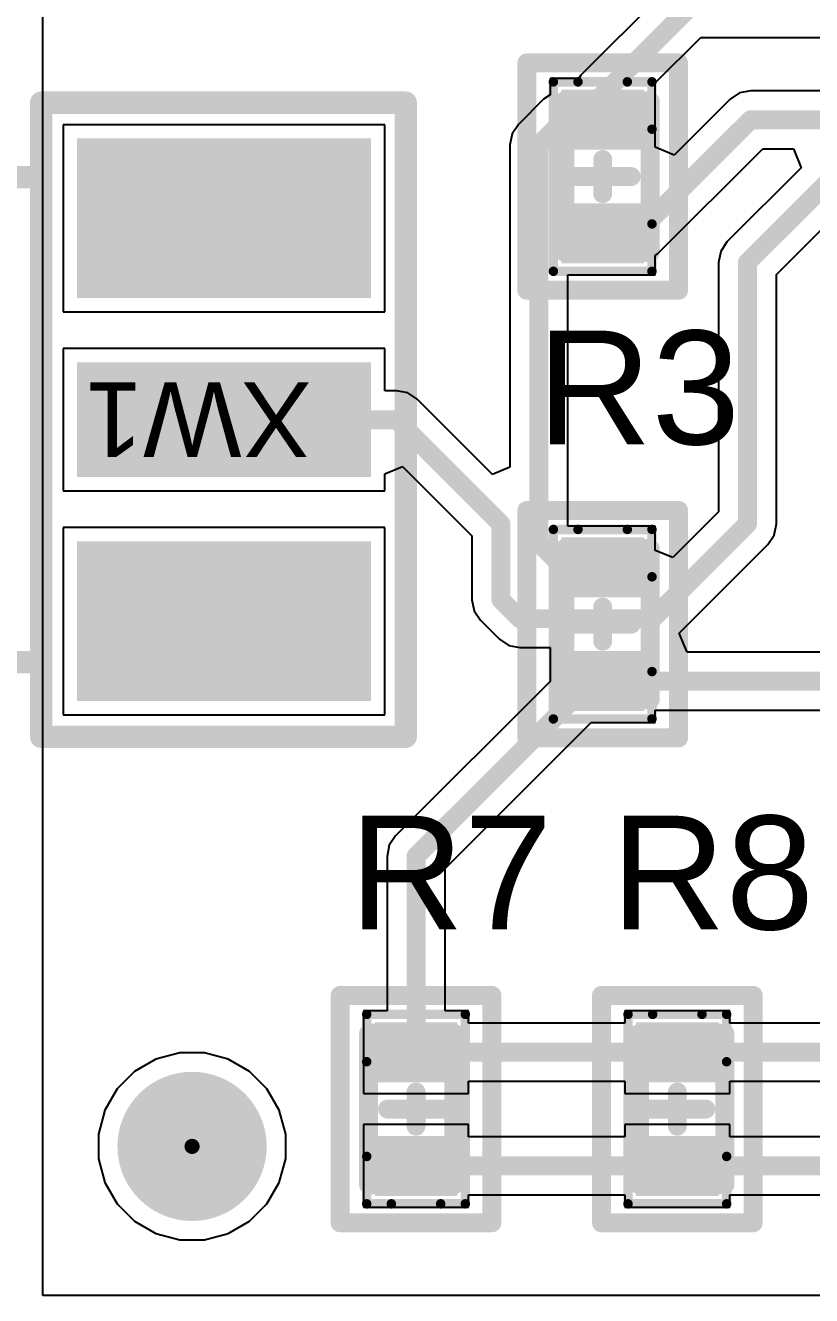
# Model space of a CAD drawing. Header units: inches. Extents: x 2.15 to 3.88, y 2.95 to 4.29.
# Drawn here: x 2.53 to 2.945, y 2.953 to 3.623 of the extents above; entities that cross this region are included whole.
import ezdxf

# ---------------------------------------------------------------- set-up
doc = ezdxf.new("R2010")
doc.units = ezdxf.units.IN
doc.header["$MEASUREMENT"] = 0
for name, color, linetype in [('Bottom Layer', 5, 'Continuous'), ('Bottom Paste', 16, 'Continuous'), ('Bottom Solder', 6, 'Continuous'), ('Mechanical 1', 6, 'Continuous'), ('Mechanical 13', 56, 'Continuous'), ('Mechanical 15', 56, 'Continuous'), ('Pad Holes', 156, 'Continuous'), ('Top Layer', 1, 'Continuous'), ('Top Overlay', 2, 'Continuous'), ('Top Paste', 8, 'Continuous'), ('Top Solder', 216, 'Continuous')]:
    doc.layers.add(name, color=color, linetype=linetype)
doc.styles.add('Arial', font='', dxfattribs={"height": 0.2})
doc.styles.get('Arial').set_extended_font_data('Arial')

# ---------------------------------------------------------------- blocks, each defined once
blk = doc.blocks.new('CON_SMA_EDGE_S_4')
at = {"layer": 'Bottom Layer'}
for points in [[(-0.0748, 0.06693), (-0.0748, 0.14567), (0.0748, 0.14567), (0.0748, 0.06693)], [(-0.0748, -0.14567), (-0.0748, -0.06693), (0.0748, -0.06693), (0.0748, -0.14567)]]:
    blk.add_hatch(color=5, dxfattribs=at).paths.add_polyline_path(points)
at = {"layer": 'Bottom Paste'}
for points in [[(-0.0748, 0.06693), (-0.0748, 0.14567), (0.0748, 0.14567), (0.0748, 0.06693)], [(-0.0748, -0.14567), (-0.0748, -0.06693), (0.0748, -0.06693), (0.0748, -0.14567)]]:
    blk.add_hatch(color=16, dxfattribs=at).paths.add_polyline_path(points)
at = {"layer": 'Bottom Solder'}
for points in [[(-0.07756, 0.06417), (-0.07756, 0.14843), (0.07756, 0.14843), (0.07756, 0.06417)], [(-0.07756, -0.14843), (-0.07756, -0.06417), (0.07756, -0.06417), (0.07756, -0.14843)]]:
    blk.add_hatch(color=6, dxfattribs=at).paths.add_polyline_path(points)
at = {"layer": 'Top Layer'}
for points in [[(-0.0748, 0.06693), (-0.0748, 0.14567), (0.0748, 0.14567), (0.0748, 0.06693)], [(-0.0748, -0.02756), (-0.0748, 0.02756), (0.0748, 0.02756), (0.0748, -0.02756)], [(-0.0748, -0.14567), (-0.0748, -0.06693), (0.0748, -0.06693), (0.0748, -0.14567)]]:
    blk.add_hatch(color=1, dxfattribs=at).paths.add_polyline_path(points)
at = {"layer": 'Top Paste'}
for points in [[(-0.0748, 0.06693), (-0.0748, 0.14567), (0.0748, 0.14567), (0.0748, 0.06693)], [(-0.0748, -0.02756), (-0.0748, 0.02756), (0.0748, 0.02756), (0.0748, -0.02756)], [(-0.0748, -0.14567), (-0.0748, -0.06693), (0.0748, -0.06693), (0.0748, -0.14567)]]:
    blk.add_hatch(color=8, dxfattribs=at).paths.add_polyline_path(points)
at = {"layer": 'Top Solder'}
for points in [[(-0.07756, 0.06417), (-0.07756, 0.14843), (0.07756, 0.14843), (0.07756, 0.06417)], [(-0.07756, -0.03031), (-0.07756, 0.03031), (0.07756, 0.03031), (0.07756, -0.03031)], [(-0.07756, -0.14843), (-0.07756, -0.06417), (0.07756, -0.06417), (0.07756, -0.14843)]]:
    blk.add_hatch(color=216, dxfattribs=at).paths.add_polyline_path(points)
at = {"layer": 'Mechanical 13'}
for points in [[(-0.09578, 0.16732, 0.01181, 0.01181, 0), (-0.09578, -0.16732, 0.01181, 0.01181, 0)], [(0.09646, 0.16732, 0.01181, 0.01181, 0), (-0.09578, 0.16732, 0.01181, 0.01181, 0)], [(0.09646, 0.16732, 0.01181, 0.01181, 0), (0.09646, -0.15748, 0.01181, 0.01181, 0)], [(0.48031, 0.12795, 0.01181, 0.01181, 0), (0.09646, 0.12795, 0.01181, 0.01181, 0)], [(0.48031, 0.12795, 0.01181, 0.01181, 0), (0.48031, -0.12795, 0.01181, 0.01181, 0)], [(0.48031, -0.12795, 0.01181, 0.01181, 0), (0.09646, -0.12795, 0.01181, 0.01181, 0)], [(0.09646, -0.15748, 0.01181, 0.01181, 0), (0.09646, -0.16732, 0.01181, 0.01181, 0)], [(0.09646, -0.16732, 0.01181, 0.01181, 0), (-0.09578, -0.16732, 0.01181, 0.01181, 0)]]:
    blk.add_lwpolyline(points, format="xyseb", dxfattribs=at)
for points in [[(-0.09873, 0.16732, 0.00591, 0.00591, 1), (-0.09283, 0.16732, 0.00591, 0.00591, 1)], [(-0.09873, 0.16732, 0.00591, 0.00591, 1), (-0.09283, 0.16732, 0.00591, 0.00591, 1)], [(0.0935, 0.16732, 0.00591, 0.00591, 1), (0.09941, 0.16732, 0.00591, 0.00591, 1)], [(0.0935, 0.16732, 0.00591, 0.00591, 1), (0.09941, 0.16732, 0.00591, 0.00591, 1)], [(0.0935, 0.12795, 0.00591, 0.00591, 1), (0.09941, 0.12795, 0.00591, 0.00591, 1)], [(0.47736, 0.12795, 0.00591, 0.00591, 1), (0.48327, 0.12795, 0.00591, 0.00591, 1)], [(0.47736, 0.12795, 0.00591, 0.00591, 1), (0.48327, 0.12795, 0.00591, 0.00591, 1)], [(0.0935, -0.12795, 0.00591, 0.00591, 1), (0.09941, -0.12795, 0.00591, 0.00591, 1)], [(0.47736, -0.12795, 0.00591, 0.00591, 1), (0.48327, -0.12795, 0.00591, 0.00591, 1)], [(0.47736, -0.12795, 0.00591, 0.00591, 1), (0.48327, -0.12795, 0.00591, 0.00591, 1)], [(0.0935, -0.15748, 0.00591, 0.00591, 1), (0.09941, -0.15748, 0.00591, 0.00591, 1)], [(0.0935, -0.15748, 0.00591, 0.00591, 1), (0.09941, -0.15748, 0.00591, 0.00591, 1)], [(-0.09873, -0.16732, 0.00591, 0.00591, 1), (-0.09283, -0.16732, 0.00591, 0.00591, 1)], [(-0.09873, -0.16732, 0.00591, 0.00591, 1), (-0.09283, -0.16732, 0.00591, 0.00591, 1)], [(0.0935, -0.16732, 0.00591, 0.00591, 1), (0.09941, -0.16732, 0.00591, 0.00591, 1)], [(0.0935, -0.16732, 0.00591, 0.00591, 1), (0.09941, -0.16732, 0.00591, 0.00591, 1)]]:
    blk.add_lwpolyline(points, format="xyseb", close=True, dxfattribs=at)
at = {"layer": 'Mechanical 13', "style": 'Arial'}
blk.add_text('XW1', height=0.03937, dxfattribs=at).set_placement((-0.04592, -0.01968))
blk = doc.blocks.new('R________SMD0805R_10')
at = {"layer": 'Top Layer'}
for points in [[(-0.04181, 0.01772), (-0.01819, 0.01772), (-0.01819, -0.01772), (-0.04181, -0.01772)], [(0.01819, 0.01772), (0.04181, 0.01772), (0.04181, -0.01772), (0.01819, -0.01772)]]:
    blk.add_hatch(color=1, dxfattribs=at).paths.add_polyline_path(points)
at = {"layer": 'Top Paste'}
for points in [[(-0.04181, 0.01772), (-0.01819, 0.01772), (-0.01819, -0.01772), (-0.04181, -0.01772)], [(0.01819, 0.01772), (0.04181, 0.01772), (0.04181, -0.01772), (0.01819, -0.01772)]]:
    blk.add_hatch(color=8, dxfattribs=at).paths.add_polyline_path(points)
at = {"layer": 'Top Solder'}
for points in [[(-0.04581, 0.02172), (-0.01419, 0.02172), (-0.01419, -0.02172), (-0.04581, -0.02172)], [(0.01419, 0.02172), (0.04581, 0.02172), (0.04581, -0.02172), (0.01419, -0.02172)]]:
    blk.add_hatch(color=216, dxfattribs=at).paths.add_polyline_path(points)
at = {"layer": 'Mechanical 1'}
for points in [[(-0.04, -0.02, 0.01, 0.01, 0), (-0.04, 0.025, 0.01, 0.01, 0)], [(0.04, 0.025, 0.01, 0.01, 0), (-0.04, 0.025, 0.01, 0.01, 0)], [(0.04, -0.02, 0.01, 0.01, 0), (0.04, 0.025, 0.01, 0.01, 0)], [(0.04, -0.02, 0.01, 0.01, 0), (-0.04, -0.02, 0.01, 0.01, 0)]]:
    blk.add_lwpolyline(points, format="xyseb", dxfattribs=at)
for points in [[(-0.0425, 0.025, 0.005, 0.005, 1), (-0.0375, 0.025, 0.005, 0.005, 1)], [(-0.0425, 0.025, 0.005, 0.005, 1), (-0.0375, 0.025, 0.005, 0.005, 1)], [(0.0375, 0.025, 0.005, 0.005, 1), (0.0425, 0.025, 0.005, 0.005, 1)], [(0.0375, 0.025, 0.005, 0.005, 1), (0.0425, 0.025, 0.005, 0.005, 1)], [(-0.0425, -0.02, 0.005, 0.005, 1), (-0.0375, -0.02, 0.005, 0.005, 1)], [(-0.0425, -0.02, 0.005, 0.005, 1), (-0.0375, -0.02, 0.005, 0.005, 1)], [(0.0375, -0.02, 0.005, 0.005, 1), (0.0425, -0.02, 0.005, 0.005, 1)], [(0.0375, -0.02, 0.005, 0.005, 1), (0.0425, -0.02, 0.005, 0.005, 1)]]:
    blk.add_lwpolyline(points, format="xyseb", close=True, dxfattribs=at)
at = {"layer": 'Mechanical 15'}
for points in [[(0.01, 0.04, 0.01, 0.01, 0), (-0.06, 0.04, 0.01, 0.01, 0)], [(-0.06, -0.04, 0.01, 0.01, 0), (-0.06, 0.04, 0.01, 0.01, 0)], [(0.06, 0.04, 0.01, 0.01, 0), (0.01, 0.04, 0.01, 0.01, 0)], [(0.06, -0.04, 0.01, 0.01, 0), (0.06, 0.04, 0.01, 0.01, 0)], [(0, -0.015, 0.01, 0.01, 0), (0, 0.015, 0.01, 0.01, 0)], [(0.009, 0, 0.01, 0.01, 0), (-0.009, 0, 0.01, 0.01, 0)], [(0.06, -0.04, 0.01, 0.01, 0), (-0.06, -0.04, 0.01, 0.01, 0)]]:
    blk.add_lwpolyline(points, format="xyseb", dxfattribs=at)
for points in [[(-0.0625, 0.04, 0.005, 0.005, 1), (-0.0575, 0.04, 0.005, 0.005, 1)], [(-0.0625, 0.04, 0.005, 0.005, 1), (-0.0575, 0.04, 0.005, 0.005, 1)], [(0.0075, 0.04, 0.005, 0.005, 1), (0.0125, 0.04, 0.005, 0.005, 1)], [(0.0075, 0.04, 0.005, 0.005, 1), (0.0125, 0.04, 0.005, 0.005, 1)], [(0.0575, 0.04, 0.005, 0.005, 1), (0.0625, 0.04, 0.005, 0.005, 1)], [(0.0575, 0.04, 0.005, 0.005, 1), (0.0625, 0.04, 0.005, 0.005, 1)], [(-0.0025, 0.015, 0.005, 0.005, 1), (0.0025, 0.015, 0.005, 0.005, 1)], [(-0.0115, 0, 0.005, 0.005, 1), (-0.0065, 0, 0.005, 0.005, 1)], [(0.0065, 0, 0.005, 0.005, 1), (0.0115, 0, 0.005, 0.005, 1)], [(-0.0025, -0.015, 0.005, 0.005, 1), (0.0025, -0.015, 0.005, 0.005, 1)], [(-0.0625, -0.04, 0.005, 0.005, 1), (-0.0575, -0.04, 0.005, 0.005, 1)], [(-0.0625, -0.04, 0.005, 0.005, 1), (-0.0575, -0.04, 0.005, 0.005, 1)], [(0.0575, -0.04, 0.005, 0.005, 1), (0.0625, -0.04, 0.005, 0.005, 1)], [(0.0575, -0.04, 0.005, 0.005, 1), (0.0625, -0.04, 0.005, 0.005, 1)]]:
    blk.add_lwpolyline(points, format="xyseb", close=True, dxfattribs=at)
at = {"layer": 'Top Overlay'}
for points in [[(-0.05, 0.013, 0.005, 0.005, 0), (-0.05, 0.026, 0.005, 0.005, 0)], [(-0.025, 0.026, 0.005, 0.005, 0), (-0.05, 0.026, 0.005, 0.005, 0)], [(0.025, 0.026, 0.005, 0.005, 0), (-0.025, 0.026, 0.005, 0.005, 0)], [(0.05, 0.026, 0.005, 0.005, 0), (0.025, 0.026, 0.005, 0.005, 0)], [(0.05, -0.026, 0.005, 0.005, 0), (0.05, 0.026, 0.005, 0.005, 0)], [(-0.05, -0.013, 0.005, 0.005, 0), (-0.05, 0.013, 0.005, 0.005, 0)], [(-0.05, -0.026, 0.005, 0.005, 0), (-0.05, -0.013, 0.005, 0.005, 0)], [(0.05, -0.026, 0.005, 0.005, 0), (-0.05, -0.026, 0.005, 0.005, 0)]]:
    blk.add_lwpolyline(points, format="xyseb", dxfattribs=at)
for points in [[(-0.05125, 0.026, 0.0025, 0.0025, 1), (-0.04875, 0.026, 0.0025, 0.0025, 1)], [(-0.05125, 0.026, 0.0025, 0.0025, 1), (-0.04875, 0.026, 0.0025, 0.0025, 1)], [(-0.02625, 0.026, 0.0025, 0.0025, 1), (-0.02375, 0.026, 0.0025, 0.0025, 1)], [(-0.02625, 0.026, 0.0025, 0.0025, 1), (-0.02375, 0.026, 0.0025, 0.0025, 1)], [(0.02375, 0.026, 0.0025, 0.0025, 1), (0.02625, 0.026, 0.0025, 0.0025, 1)], [(0.02375, 0.026, 0.0025, 0.0025, 1), (0.02625, 0.026, 0.0025, 0.0025, 1)], [(0.04875, 0.026, 0.0025, 0.0025, 1), (0.05125, 0.026, 0.0025, 0.0025, 1)], [(0.04875, 0.026, 0.0025, 0.0025, 1), (0.05125, 0.026, 0.0025, 0.0025, 1)], [(-0.05125, 0.013, 0.0025, 0.0025, 1), (-0.04875, 0.013, 0.0025, 0.0025, 1)], [(-0.05125, 0.013, 0.0025, 0.0025, 1), (-0.04875, 0.013, 0.0025, 0.0025, 1)], [(-0.05125, -0.013, 0.0025, 0.0025, 1), (-0.04875, -0.013, 0.0025, 0.0025, 1)], [(-0.05125, -0.013, 0.0025, 0.0025, 1), (-0.04875, -0.013, 0.0025, 0.0025, 1)], [(-0.05125, -0.026, 0.0025, 0.0025, 1), (-0.04875, -0.026, 0.0025, 0.0025, 1)], [(-0.05125, -0.026, 0.0025, 0.0025, 1), (-0.04875, -0.026, 0.0025, 0.0025, 1)], [(0.04875, -0.026, 0.0025, 0.0025, 1), (0.05125, -0.026, 0.0025, 0.0025, 1)], [(0.04875, -0.026, 0.0025, 0.0025, 1), (0.05125, -0.026, 0.0025, 0.0025, 1)]]:
    blk.add_lwpolyline(points, format="xyseb", close=True, dxfattribs=at)
blk = doc.blocks.new('R________SMD0805R_11')
at = {"layer": 'Top Layer'}
for points in [[(-0.04181, 0.01772), (-0.01819, 0.01772), (-0.01819, -0.01772), (-0.04181, -0.01772)], [(0.01819, 0.01772), (0.04181, 0.01772), (0.04181, -0.01772), (0.01819, -0.01772)]]:
    blk.add_hatch(color=1, dxfattribs=at).paths.add_polyline_path(points)
at = {"layer": 'Top Paste'}
for points in [[(-0.04181, 0.01772), (-0.01819, 0.01772), (-0.01819, -0.01772), (-0.04181, -0.01772)], [(0.01819, 0.01772), (0.04181, 0.01772), (0.04181, -0.01772), (0.01819, -0.01772)]]:
    blk.add_hatch(color=8, dxfattribs=at).paths.add_polyline_path(points)
at = {"layer": 'Top Solder'}
for points in [[(-0.04581, 0.02172), (-0.01419, 0.02172), (-0.01419, -0.02172), (-0.04581, -0.02172)], [(0.01419, 0.02172), (0.04581, 0.02172), (0.04581, -0.02172), (0.01419, -0.02172)]]:
    blk.add_hatch(color=216, dxfattribs=at).paths.add_polyline_path(points)
at = {"layer": 'Mechanical 1'}
for points in [[(-0.04, 0.025, 0.01, 0.01, 0), (-0.04, -0.02, 0.01, 0.01, 0)], [(-0.04, 0.025, 0.01, 0.01, 0), (0.04, 0.025, 0.01, 0.01, 0)], [(0.04, 0.025, 0.01, 0.01, 0), (0.04, -0.02, 0.01, 0.01, 0)], [(-0.04, -0.02, 0.01, 0.01, 0), (0.04, -0.02, 0.01, 0.01, 0)]]:
    blk.add_lwpolyline(points, format="xyseb", dxfattribs=at)
for points in [[(-0.0425, 0.025, 0.005, 0.005, 1), (-0.0375, 0.025, 0.005, 0.005, 1)], [(-0.0425, 0.025, 0.005, 0.005, 1), (-0.0375, 0.025, 0.005, 0.005, 1)], [(0.0375, 0.025, 0.005, 0.005, 1), (0.0425, 0.025, 0.005, 0.005, 1)], [(0.0375, 0.025, 0.005, 0.005, 1), (0.0425, 0.025, 0.005, 0.005, 1)], [(-0.0425, -0.02, 0.005, 0.005, 1), (-0.0375, -0.02, 0.005, 0.005, 1)], [(-0.0425, -0.02, 0.005, 0.005, 1), (-0.0375, -0.02, 0.005, 0.005, 1)], [(0.0375, -0.02, 0.005, 0.005, 1), (0.0425, -0.02, 0.005, 0.005, 1)], [(0.0375, -0.02, 0.005, 0.005, 1), (0.0425, -0.02, 0.005, 0.005, 1)]]:
    blk.add_lwpolyline(points, format="xyseb", close=True, dxfattribs=at)
at = {"layer": 'Mechanical 15'}
for points in [[(-0.06, 0.04, 0.01, 0.01, 0), (0.01, 0.04, 0.01, 0.01, 0)], [(-0.06, 0.04, 0.01, 0.01, 0), (-0.06, -0.04, 0.01, 0.01, 0)], [(0.01, 0.04, 0.01, 0.01, 0), (0.06, 0.04, 0.01, 0.01, 0)], [(0.06, 0.04, 0.01, 0.01, 0), (0.06, -0.04, 0.01, 0.01, 0)], [(0, 0.015, 0.01, 0.01, 0), (0, -0.015, 0.01, 0.01, 0)], [(-0.009, 0, 0.01, 0.01, 0), (0.009, 0, 0.01, 0.01, 0)], [(-0.06, -0.04, 0.01, 0.01, 0), (0.06, -0.04, 0.01, 0.01, 0)]]:
    blk.add_lwpolyline(points, format="xyseb", dxfattribs=at)
for points in [[(-0.0625, 0.04, 0.005, 0.005, 1), (-0.0575, 0.04, 0.005, 0.005, 1)], [(-0.0625, 0.04, 0.005, 0.005, 1), (-0.0575, 0.04, 0.005, 0.005, 1)], [(0.0075, 0.04, 0.005, 0.005, 1), (0.0125, 0.04, 0.005, 0.005, 1)], [(0.0075, 0.04, 0.005, 0.005, 1), (0.0125, 0.04, 0.005, 0.005, 1)], [(0.0575, 0.04, 0.005, 0.005, 1), (0.0625, 0.04, 0.005, 0.005, 1)], [(0.0575, 0.04, 0.005, 0.005, 1), (0.0625, 0.04, 0.005, 0.005, 1)], [(-0.0025, 0.015, 0.005, 0.005, 1), (0.0025, 0.015, 0.005, 0.005, 1)], [(-0.0115, 0, 0.005, 0.005, 1), (-0.0065, 0, 0.005, 0.005, 1)], [(0.0065, 0, 0.005, 0.005, 1), (0.0115, 0, 0.005, 0.005, 1)], [(-0.0025, -0.015, 0.005, 0.005, 1), (0.0025, -0.015, 0.005, 0.005, 1)], [(-0.0625, -0.04, 0.005, 0.005, 1), (-0.0575, -0.04, 0.005, 0.005, 1)], [(-0.0625, -0.04, 0.005, 0.005, 1), (-0.0575, -0.04, 0.005, 0.005, 1)], [(0.0575, -0.04, 0.005, 0.005, 1), (0.0625, -0.04, 0.005, 0.005, 1)], [(0.0575, -0.04, 0.005, 0.005, 1), (0.0625, -0.04, 0.005, 0.005, 1)]]:
    blk.add_lwpolyline(points, format="xyseb", close=True, dxfattribs=at)
at = {"layer": 'Top Overlay'}
for points in [[(-0.05, 0.026, 0.005, 0.005, 0), (-0.05, 0.013, 0.005, 0.005, 0)], [(-0.05, 0.026, 0.005, 0.005, 0), (-0.025, 0.026, 0.005, 0.005, 0)], [(-0.025, 0.026, 0.005, 0.005, 0), (0.025, 0.026, 0.005, 0.005, 0)], [(0.025, 0.026, 0.005, 0.005, 0), (0.05, 0.026, 0.005, 0.005, 0)], [(0.05, 0.026, 0.005, 0.005, 0), (0.05, -0.026, 0.005, 0.005, 0)], [(-0.05, 0.013, 0.005, 0.005, 0), (-0.05, -0.013, 0.005, 0.005, 0)], [(-0.05, -0.013, 0.005, 0.005, 0), (-0.05, -0.026, 0.005, 0.005, 0)], [(-0.05, -0.026, 0.005, 0.005, 0), (0.05, -0.026, 0.005, 0.005, 0)]]:
    blk.add_lwpolyline(points, format="xyseb", dxfattribs=at)
for points in [[(-0.05125, 0.026, 0.0025, 0.0025, 1), (-0.04875, 0.026, 0.0025, 0.0025, 1)], [(-0.05125, 0.026, 0.0025, 0.0025, 1), (-0.04875, 0.026, 0.0025, 0.0025, 1)], [(-0.02625, 0.026, 0.0025, 0.0025, 1), (-0.02375, 0.026, 0.0025, 0.0025, 1)], [(-0.02625, 0.026, 0.0025, 0.0025, 1), (-0.02375, 0.026, 0.0025, 0.0025, 1)], [(0.02375, 0.026, 0.0025, 0.0025, 1), (0.02625, 0.026, 0.0025, 0.0025, 1)], [(0.02375, 0.026, 0.0025, 0.0025, 1), (0.02625, 0.026, 0.0025, 0.0025, 1)], [(0.04875, 0.026, 0.0025, 0.0025, 1), (0.05125, 0.026, 0.0025, 0.0025, 1)], [(0.04875, 0.026, 0.0025, 0.0025, 1), (0.05125, 0.026, 0.0025, 0.0025, 1)], [(-0.05125, 0.013, 0.0025, 0.0025, 1), (-0.04875, 0.013, 0.0025, 0.0025, 1)], [(-0.05125, 0.013, 0.0025, 0.0025, 1), (-0.04875, 0.013, 0.0025, 0.0025, 1)], [(-0.05125, -0.013, 0.0025, 0.0025, 1), (-0.04875, -0.013, 0.0025, 0.0025, 1)], [(-0.05125, -0.013, 0.0025, 0.0025, 1), (-0.04875, -0.013, 0.0025, 0.0025, 1)], [(-0.05125, -0.026, 0.0025, 0.0025, 1), (-0.04875, -0.026, 0.0025, 0.0025, 1)], [(-0.05125, -0.026, 0.0025, 0.0025, 1), (-0.04875, -0.026, 0.0025, 0.0025, 1)], [(0.04875, -0.026, 0.0025, 0.0025, 1), (0.05125, -0.026, 0.0025, 0.0025, 1)], [(0.04875, -0.026, 0.0025, 0.0025, 1), (0.05125, -0.026, 0.0025, 0.0025, 1)]]:
    blk.add_lwpolyline(points, format="xyseb", close=True, dxfattribs=at)
blk = doc.blocks.new('R________SMD0805R_15')
at = {"layer": 'Top Layer'}
for points in [[(-0.04181, 0.01772), (-0.01819, 0.01772), (-0.01819, -0.01772), (-0.04181, -0.01772)], [(0.01819, 0.01772), (0.04181, 0.01772), (0.04181, -0.01772), (0.01819, -0.01772)]]:
    blk.add_hatch(color=1, dxfattribs=at).paths.add_polyline_path(points)
at = {"layer": 'Top Paste'}
for points in [[(-0.04181, 0.01772), (-0.01819, 0.01772), (-0.01819, -0.01772), (-0.04181, -0.01772)], [(0.01819, 0.01772), (0.04181, 0.01772), (0.04181, -0.01772), (0.01819, -0.01772)]]:
    blk.add_hatch(color=8, dxfattribs=at).paths.add_polyline_path(points)
at = {"layer": 'Top Solder'}
for points in [[(-0.04581, 0.02172), (-0.01419, 0.02172), (-0.01419, -0.02172), (-0.04581, -0.02172)], [(0.01419, 0.02172), (0.04581, 0.02172), (0.04581, -0.02172), (0.01419, -0.02172)]]:
    blk.add_hatch(color=216, dxfattribs=at).paths.add_polyline_path(points)
at = {"layer": 'Mechanical 1'}
for points in [[(0.04, 0.025, 0.01, 0.01, 0), (-0.04, 0.025, 0.01, 0.01, 0)], [(-0.04, -0.02, 0.01, 0.01, 0), (-0.04, 0.025, 0.01, 0.01, 0)], [(0.04, -0.02, 0.01, 0.01, 0), (0.04, 0.025, 0.01, 0.01, 0)], [(0.04, -0.02, 0.01, 0.01, 0), (-0.04, -0.02, 0.01, 0.01, 0)]]:
    blk.add_lwpolyline(points, format="xyseb", dxfattribs=at)
for points in [[(-0.0425, 0.025, 0.005, 0.005, 1), (-0.0375, 0.025, 0.005, 0.005, 1)], [(-0.0425, 0.025, 0.005, 0.005, 1), (-0.0375, 0.025, 0.005, 0.005, 1)], [(0.0375, 0.025, 0.005, 0.005, 1), (0.0425, 0.025, 0.005, 0.005, 1)], [(0.0375, 0.025, 0.005, 0.005, 1), (0.0425, 0.025, 0.005, 0.005, 1)], [(-0.0425, -0.02, 0.005, 0.005, 1), (-0.0375, -0.02, 0.005, 0.005, 1)], [(-0.0425, -0.02, 0.005, 0.005, 1), (-0.0375, -0.02, 0.005, 0.005, 1)], [(0.0375, -0.02, 0.005, 0.005, 1), (0.0425, -0.02, 0.005, 0.005, 1)], [(0.0375, -0.02, 0.005, 0.005, 1), (0.0425, -0.02, 0.005, 0.005, 1)]]:
    blk.add_lwpolyline(points, format="xyseb", close=True, dxfattribs=at)
at = {"layer": 'Mechanical 15'}
for points in [[(-0.06, -0.04, 0.01, 0.01, 0), (-0.06, 0.04, 0.01, 0.01, 0)], [(0.01, 0.04, 0.01, 0.01, 0), (-0.06, 0.04, 0.01, 0.01, 0)], [(0.06, 0.04, 0.01, 0.01, 0), (0.01, 0.04, 0.01, 0.01, 0)], [(0.06, -0.04, 0.01, 0.01, 0), (0.06, 0.04, 0.01, 0.01, 0)], [(0, -0.015, 0.01, 0.01, 0), (0, 0.015, 0.01, 0.01, 0)], [(0.009, 0, 0.01, 0.01, 0), (-0.009, 0, 0.01, 0.01, 0)], [(0.06, -0.04, 0.01, 0.01, 0), (-0.06, -0.04, 0.01, 0.01, 0)]]:
    blk.add_lwpolyline(points, format="xyseb", dxfattribs=at)
for points in [[(-0.0625, 0.04, 0.005, 0.005, 1), (-0.0575, 0.04, 0.005, 0.005, 1)], [(-0.0625, 0.04, 0.005, 0.005, 1), (-0.0575, 0.04, 0.005, 0.005, 1)], [(0.0075, 0.04, 0.005, 0.005, 1), (0.0125, 0.04, 0.005, 0.005, 1)], [(0.0075, 0.04, 0.005, 0.005, 1), (0.0125, 0.04, 0.005, 0.005, 1)], [(0.0575, 0.04, 0.005, 0.005, 1), (0.0625, 0.04, 0.005, 0.005, 1)], [(0.0575, 0.04, 0.005, 0.005, 1), (0.0625, 0.04, 0.005, 0.005, 1)], [(-0.0025, 0.015, 0.005, 0.005, 1), (0.0025, 0.015, 0.005, 0.005, 1)], [(-0.0115, 0, 0.005, 0.005, 1), (-0.0065, 0, 0.005, 0.005, 1)], [(0.0065, 0, 0.005, 0.005, 1), (0.0115, 0, 0.005, 0.005, 1)], [(-0.0025, -0.015, 0.005, 0.005, 1), (0.0025, -0.015, 0.005, 0.005, 1)], [(-0.0625, -0.04, 0.005, 0.005, 1), (-0.0575, -0.04, 0.005, 0.005, 1)], [(-0.0625, -0.04, 0.005, 0.005, 1), (-0.0575, -0.04, 0.005, 0.005, 1)], [(0.0575, -0.04, 0.005, 0.005, 1), (0.0625, -0.04, 0.005, 0.005, 1)], [(0.0575, -0.04, 0.005, 0.005, 1), (0.0625, -0.04, 0.005, 0.005, 1)]]:
    blk.add_lwpolyline(points, format="xyseb", close=True, dxfattribs=at)
at = {"layer": 'Top Overlay'}
for points in [[(-0.025, 0.026, 0.005, 0.005, 0), (-0.05, 0.026, 0.005, 0.005, 0)], [(-0.05, 0.013, 0.005, 0.005, 0), (-0.05, 0.026, 0.005, 0.005, 0)], [(0.025, 0.026, 0.005, 0.005, 0), (-0.025, 0.026, 0.005, 0.005, 0)], [(0.05, 0.026, 0.005, 0.005, 0), (0.025, 0.026, 0.005, 0.005, 0)], [(0.05, -0.026, 0.005, 0.005, 0), (0.05, 0.026, 0.005, 0.005, 0)], [(-0.05, -0.013, 0.005, 0.005, 0), (-0.05, 0.013, 0.005, 0.005, 0)], [(-0.05, -0.026, 0.005, 0.005, 0), (-0.05, -0.013, 0.005, 0.005, 0)], [(0.05, -0.026, 0.005, 0.005, 0), (-0.05, -0.026, 0.005, 0.005, 0)]]:
    blk.add_lwpolyline(points, format="xyseb", dxfattribs=at)
for points in [[(-0.05125, 0.026, 0.0025, 0.0025, 1), (-0.04875, 0.026, 0.0025, 0.0025, 1)], [(-0.05125, 0.026, 0.0025, 0.0025, 1), (-0.04875, 0.026, 0.0025, 0.0025, 1)], [(-0.02625, 0.026, 0.0025, 0.0025, 1), (-0.02375, 0.026, 0.0025, 0.0025, 1)], [(-0.02625, 0.026, 0.0025, 0.0025, 1), (-0.02375, 0.026, 0.0025, 0.0025, 1)], [(0.02375, 0.026, 0.0025, 0.0025, 1), (0.02625, 0.026, 0.0025, 0.0025, 1)], [(0.02375, 0.026, 0.0025, 0.0025, 1), (0.02625, 0.026, 0.0025, 0.0025, 1)], [(0.04875, 0.026, 0.0025, 0.0025, 1), (0.05125, 0.026, 0.0025, 0.0025, 1)], [(0.04875, 0.026, 0.0025, 0.0025, 1), (0.05125, 0.026, 0.0025, 0.0025, 1)], [(-0.05125, 0.013, 0.0025, 0.0025, 1), (-0.04875, 0.013, 0.0025, 0.0025, 1)], [(-0.05125, 0.013, 0.0025, 0.0025, 1), (-0.04875, 0.013, 0.0025, 0.0025, 1)], [(-0.05125, -0.013, 0.0025, 0.0025, 1), (-0.04875, -0.013, 0.0025, 0.0025, 1)], [(-0.05125, -0.013, 0.0025, 0.0025, 1), (-0.04875, -0.013, 0.0025, 0.0025, 1)], [(-0.05125, -0.026, 0.0025, 0.0025, 1), (-0.04875, -0.026, 0.0025, 0.0025, 1)], [(-0.05125, -0.026, 0.0025, 0.0025, 1), (-0.04875, -0.026, 0.0025, 0.0025, 1)], [(0.04875, -0.026, 0.0025, 0.0025, 1), (0.05125, -0.026, 0.0025, 0.0025, 1)], [(0.04875, -0.026, 0.0025, 0.0025, 1), (0.05125, -0.026, 0.0025, 0.0025, 1)]]:
    blk.add_lwpolyline(points, format="xyseb", close=True, dxfattribs=at)
blk = doc.blocks.new('R________SMD0805R_17')
at = {"layer": 'Top Layer'}
for points in [[(-0.04181, 0.01772), (-0.01819, 0.01772), (-0.01819, -0.01772), (-0.04181, -0.01772)], [(0.01819, 0.01772), (0.04181, 0.01772), (0.04181, -0.01772), (0.01819, -0.01772)]]:
    blk.add_hatch(color=1, dxfattribs=at).paths.add_polyline_path(points)
at = {"layer": 'Top Paste'}
for points in [[(-0.04181, 0.01772), (-0.01819, 0.01772), (-0.01819, -0.01772), (-0.04181, -0.01772)], [(0.01819, 0.01772), (0.04181, 0.01772), (0.04181, -0.01772), (0.01819, -0.01772)]]:
    blk.add_hatch(color=8, dxfattribs=at).paths.add_polyline_path(points)
at = {"layer": 'Top Solder'}
for points in [[(-0.04581, 0.02172), (-0.01419, 0.02172), (-0.01419, -0.02172), (-0.04581, -0.02172)], [(0.01419, 0.02172), (0.04581, 0.02172), (0.04581, -0.02172), (0.01419, -0.02172)]]:
    blk.add_hatch(color=216, dxfattribs=at).paths.add_polyline_path(points)
at = {"layer": 'Mechanical 1'}
for points in [[(0.04, 0.025, 0.01, 0.01, 0), (-0.04, 0.025, 0.01, 0.01, 0)], [(-0.04, -0.02, 0.01, 0.01, 0), (-0.04, 0.025, 0.01, 0.01, 0)], [(0.04, -0.02, 0.01, 0.01, 0), (0.04, 0.025, 0.01, 0.01, 0)], [(0.04, -0.02, 0.01, 0.01, 0), (-0.04, -0.02, 0.01, 0.01, 0)]]:
    blk.add_lwpolyline(points, format="xyseb", dxfattribs=at)
for points in [[(-0.0425, 0.025, 0.005, 0.005, 1), (-0.0375, 0.025, 0.005, 0.005, 1)], [(-0.0425, 0.025, 0.005, 0.005, 1), (-0.0375, 0.025, 0.005, 0.005, 1)], [(0.0375, 0.025, 0.005, 0.005, 1), (0.0425, 0.025, 0.005, 0.005, 1)], [(0.0375, 0.025, 0.005, 0.005, 1), (0.0425, 0.025, 0.005, 0.005, 1)], [(-0.0425, -0.02, 0.005, 0.005, 1), (-0.0375, -0.02, 0.005, 0.005, 1)], [(-0.0425, -0.02, 0.005, 0.005, 1), (-0.0375, -0.02, 0.005, 0.005, 1)], [(0.0375, -0.02, 0.005, 0.005, 1), (0.0425, -0.02, 0.005, 0.005, 1)], [(0.0375, -0.02, 0.005, 0.005, 1), (0.0425, -0.02, 0.005, 0.005, 1)]]:
    blk.add_lwpolyline(points, format="xyseb", close=True, dxfattribs=at)
at = {"layer": 'Mechanical 15'}
for points in [[(-0.06, -0.04, 0.01, 0.01, 0), (-0.06, 0.04, 0.01, 0.01, 0)], [(0.01, 0.04, 0.01, 0.01, 0), (-0.06, 0.04, 0.01, 0.01, 0)], [(0.06, 0.04, 0.01, 0.01, 0), (0.01, 0.04, 0.01, 0.01, 0)], [(0.06, -0.04, 0.01, 0.01, 0), (0.06, 0.04, 0.01, 0.01, 0)], [(0, -0.015, 0.01, 0.01, 0), (0, 0.015, 0.01, 0.01, 0)], [(0.009, 0, 0.01, 0.01, 0), (-0.009, 0, 0.01, 0.01, 0)], [(0.06, -0.04, 0.01, 0.01, 0), (-0.06, -0.04, 0.01, 0.01, 0)]]:
    blk.add_lwpolyline(points, format="xyseb", dxfattribs=at)
for points in [[(-0.0625, 0.04, 0.005, 0.005, 1), (-0.0575, 0.04, 0.005, 0.005, 1)], [(-0.0625, 0.04, 0.005, 0.005, 1), (-0.0575, 0.04, 0.005, 0.005, 1)], [(0.0075, 0.04, 0.005, 0.005, 1), (0.0125, 0.04, 0.005, 0.005, 1)], [(0.0075, 0.04, 0.005, 0.005, 1), (0.0125, 0.04, 0.005, 0.005, 1)], [(0.0575, 0.04, 0.005, 0.005, 1), (0.0625, 0.04, 0.005, 0.005, 1)], [(0.0575, 0.04, 0.005, 0.005, 1), (0.0625, 0.04, 0.005, 0.005, 1)], [(-0.0025, 0.015, 0.005, 0.005, 1), (0.0025, 0.015, 0.005, 0.005, 1)], [(-0.0115, 0, 0.005, 0.005, 1), (-0.0065, 0, 0.005, 0.005, 1)], [(0.0065, 0, 0.005, 0.005, 1), (0.0115, 0, 0.005, 0.005, 1)], [(-0.0025, -0.015, 0.005, 0.005, 1), (0.0025, -0.015, 0.005, 0.005, 1)], [(-0.0625, -0.04, 0.005, 0.005, 1), (-0.0575, -0.04, 0.005, 0.005, 1)], [(-0.0625, -0.04, 0.005, 0.005, 1), (-0.0575, -0.04, 0.005, 0.005, 1)], [(0.0575, -0.04, 0.005, 0.005, 1), (0.0625, -0.04, 0.005, 0.005, 1)], [(0.0575, -0.04, 0.005, 0.005, 1), (0.0625, -0.04, 0.005, 0.005, 1)]]:
    blk.add_lwpolyline(points, format="xyseb", close=True, dxfattribs=at)
at = {"layer": 'Top Overlay'}
for points in [[(-0.025, 0.026, 0.005, 0.005, 0), (-0.05, 0.026, 0.005, 0.005, 0)], [(-0.05, 0.013, 0.005, 0.005, 0), (-0.05, 0.026, 0.005, 0.005, 0)], [(0.025, 0.026, 0.005, 0.005, 0), (-0.025, 0.026, 0.005, 0.005, 0)], [(0.05, 0.026, 0.005, 0.005, 0), (0.025, 0.026, 0.005, 0.005, 0)], [(0.05, -0.026, 0.005, 0.005, 0), (0.05, 0.026, 0.005, 0.005, 0)], [(-0.05, -0.013, 0.005, 0.005, 0), (-0.05, 0.013, 0.005, 0.005, 0)], [(-0.05, -0.026, 0.005, 0.005, 0), (-0.05, -0.013, 0.005, 0.005, 0)], [(0.05, -0.026, 0.005, 0.005, 0), (-0.05, -0.026, 0.005, 0.005, 0)]]:
    blk.add_lwpolyline(points, format="xyseb", dxfattribs=at)
for points in [[(-0.05125, 0.026, 0.0025, 0.0025, 1), (-0.04875, 0.026, 0.0025, 0.0025, 1)], [(-0.05125, 0.026, 0.0025, 0.0025, 1), (-0.04875, 0.026, 0.0025, 0.0025, 1)], [(-0.02625, 0.026, 0.0025, 0.0025, 1), (-0.02375, 0.026, 0.0025, 0.0025, 1)], [(-0.02625, 0.026, 0.0025, 0.0025, 1), (-0.02375, 0.026, 0.0025, 0.0025, 1)], [(0.02375, 0.026, 0.0025, 0.0025, 1), (0.02625, 0.026, 0.0025, 0.0025, 1)], [(0.02375, 0.026, 0.0025, 0.0025, 1), (0.02625, 0.026, 0.0025, 0.0025, 1)], [(0.04875, 0.026, 0.0025, 0.0025, 1), (0.05125, 0.026, 0.0025, 0.0025, 1)], [(0.04875, 0.026, 0.0025, 0.0025, 1), (0.05125, 0.026, 0.0025, 0.0025, 1)], [(-0.05125, 0.013, 0.0025, 0.0025, 1), (-0.04875, 0.013, 0.0025, 0.0025, 1)], [(-0.05125, 0.013, 0.0025, 0.0025, 1), (-0.04875, 0.013, 0.0025, 0.0025, 1)], [(-0.05125, -0.013, 0.0025, 0.0025, 1), (-0.04875, -0.013, 0.0025, 0.0025, 1)], [(-0.05125, -0.013, 0.0025, 0.0025, 1), (-0.04875, -0.013, 0.0025, 0.0025, 1)], [(-0.05125, -0.026, 0.0025, 0.0025, 1), (-0.04875, -0.026, 0.0025, 0.0025, 1)], [(-0.05125, -0.026, 0.0025, 0.0025, 1), (-0.04875, -0.026, 0.0025, 0.0025, 1)], [(0.04875, -0.026, 0.0025, 0.0025, 1), (0.05125, -0.026, 0.0025, 0.0025, 1)], [(0.04875, -0.026, 0.0025, 0.0025, 1), (0.05125, -0.026, 0.0025, 0.0025, 1)]]:
    blk.add_lwpolyline(points, format="xyseb", close=True, dxfattribs=at)

msp = doc.modelspace()

# ---------------------------------------------------------------- hatches: boundary and pattern name
at = {"layer": 'Bottom Solder'}
h = msp.add_hatch(color=6, dxfattribs=at)
edge = h.paths.add_edge_path()
edge.add_arc((2.61811, 3.0315), 0.004, 0, 360)
at = {"layer": 'Pad Holes'}
h = msp.add_hatch(color=7, dxfattribs=at)
edge = h.paths.add_edge_path()
edge.add_arc((2.61811, 3.0315), 0.03937, 0, 360)
at = {"layer": 'Top Solder'}
h = msp.add_hatch(color=216, dxfattribs=at)
edge = h.paths.add_edge_path()
edge.add_arc((2.61811, 3.0315), 0.004, 0, 360)

# ---------------------------------------------------------------- linework, layer by layer
at = {"layer": 'Top Layer'}
for p, q in [((2.53937, 2.95276), (2.53937, 4.29134)), ((2.86919, 3.64281), (2.82319, 3.59681)), ((2.86236, 3.59273), (2.88633, 3.61671)), ((2.88633, 3.61671), (3.052, 3.61671)), ((2.82205, 3.59512), (2.80693, 3.59512)), ((2.80693, 3.59512), (2.80693, 3.58642)), ((2.82319, 3.59681), (2.82205, 3.59512)), ((2.80693, 3.58642), (2.80349, 3.58412)), ((2.86236, 3.55875), (2.86236, 3.59273)), ((2.90684, 3.58744), (2.90187, 3.58412)), ((2.91269, 3.5886), (2.90684, 3.58744)), ((2.96441, 3.5886), (2.91269, 3.5886)), ((2.80349, 3.58412), (2.79019, 3.57081)), ((2.90187, 3.58412), (2.87236, 3.55461)), ((2.7198, 3.57067), (2.5502, 3.57067)), ((2.5502, 3.57067), (2.5502, 3.47193)), ((2.7198, 3.47193), (2.7198, 3.57067)), ((2.79019, 3.57081), (2.78687, 3.56585)), ((2.78687, 3.56585), (2.78571, 3.56)), ((2.78571, 3.56), (2.78571, 3.38999)), ((2.87236, 3.55461), (2.86236, 3.55875)), ((2.8635, 3.50249), (2.91902, 3.55801)), ((2.91902, 3.55801), (2.93524, 3.55801)), ((2.93524, 3.55801), (2.93939, 3.54801)), ((2.93939, 3.54801), (2.90019, 3.50881)), ((2.92629, 3.49167), (2.95441, 3.51978)), ((2.90019, 3.50881), (2.89687, 3.50385)), ((2.86236, 3.50173), (2.8635, 3.50249)), ((2.86236, 3.4915), (2.86236, 3.50173)), ((2.89687, 3.50385), (2.89571, 3.498)), ((2.89571, 3.498), (2.89571, 3.36633)), ((2.81629, 3.3589), (2.81629, 3.4915)), ((2.81629, 3.4915), (2.86236, 3.4915)), ((2.92629, 3.36), (2.92629, 3.49167)), ((2.5502, 3.47193), (2.7198, 3.47193)), ((2.7198, 3.45256), (2.5502, 3.45256)), ((2.5502, 3.45256), (2.5502, 3.37744)), ((2.7198, 3.43029), (2.7198, 3.45256)), ((2.726, 3.43029), (2.7198, 3.43029)), ((2.73185, 3.42913), (2.726, 3.43029)), ((2.73681, 3.42581), (2.73185, 3.42913)), ((2.77647, 3.38616), (2.73681, 3.42581)), ((2.7198, 3.3865), (2.72904, 3.39033)), ((2.7198, 3.37744), (2.7198, 3.3865)), ((2.72904, 3.39033), (2.76571, 3.35366)), ((2.78571, 3.38999), (2.77647, 3.38616)), ((2.5502, 3.37744), (2.7198, 3.37744)), ((2.89571, 3.36633), (2.8716, 3.34223)), ((2.86236, 3.3589), (2.81629, 3.3589)), ((2.86236, 3.34606), (2.86236, 3.3589)), ((2.92513, 3.35415), (2.92629, 3.36)), ((2.7198, 3.35807), (2.5502, 3.35807)), ((2.5502, 3.35807), (2.5502, 3.25933)), ((2.7198, 3.25933), (2.7198, 3.35807)), ((2.76571, 3.35366), (2.76571, 3.32)), ((2.92181, 3.34919), (2.92513, 3.35415)), ((2.8716, 3.34223), (2.86236, 3.34606)), ((2.87501, 3.30238), (2.92181, 3.34919)), ((2.76571, 3.32), (2.76687, 3.31415)), ((2.76687, 3.31415), (2.77019, 3.30919)), ((2.77019, 3.30919), (2.78019, 3.29919)), ((2.78019, 3.29919), (2.78515, 3.29587)), ((2.87915, 3.29238), (2.87501, 3.30238)), ((2.78515, 3.29587), (2.791, 3.29471)), ((2.791, 3.29471), (2.80693, 3.29471)), ((2.80693, 3.29471), (2.80693, 3.2769)), ((2.96441, 3.29238), (2.87915, 3.29238)), ((2.80693, 3.2769), (2.72541, 3.19538)), ((2.5502, 3.25933), (2.7198, 3.25933)), ((2.86236, 3.25528), (2.86236, 3.26179)), ((2.86236, 3.26179), (2.96441, 3.26179)), ((2.75151, 3.17823), (2.82856, 3.25528)), ((2.82856, 3.25528), (2.86236, 3.25528)), ((2.72541, 3.19538), (2.72209, 3.19042)), ((2.72209, 3.19042), (2.72093, 3.18457)), ((2.72093, 3.18457), (2.72093, 3.10299)), ((2.75151, 3.10299), (2.75151, 3.17823)), ((2.72093, 3.10299), (2.7085, 3.10299)), ((2.7085, 3.10299), (2.7085, 3.05937)), ((2.76394, 3.10299), (2.75151, 3.10299)), ((2.76394, 3.09648), (2.76394, 3.10299)), ((2.90173, 3.10299), (2.8463, 3.10299)), ((2.8463, 3.10299), (2.8463, 3.09648)), ((2.90173, 3.09648), (2.90173, 3.10299)), ((2.8463, 3.09648), (2.76394, 3.09648)), ((2.9841, 3.09648), (2.90173, 3.09648)), ((2.59905, 3.0775), (2.5878, 3.071)), ((2.61161, 3.08087), (2.59905, 3.0775)), ((2.62461, 3.08087), (2.61161, 3.08087)), ((2.63717, 3.0775), (2.62461, 3.08087)), ((2.64842, 3.071), (2.63717, 3.0775)), ((2.5878, 3.071), (2.5786, 3.06181)), ((2.65762, 3.06181), (2.64842, 3.071)), ((2.76394, 3.05937), (2.76394, 3.06589)), ((2.76394, 3.06589), (2.8463, 3.06589)), ((2.8463, 3.06589), (2.8463, 3.05937)), ((2.90173, 3.05937), (2.90173, 3.06589)), ((2.90173, 3.06589), (2.9841, 3.06589)), ((2.5786, 3.06181), (2.5721, 3.05055)), ((2.66412, 3.05055), (2.65762, 3.06181)), ((2.7085, 3.05937), (2.76394, 3.05937)), ((2.8463, 3.05937), (2.90173, 3.05937)), ((2.5721, 3.05055), (2.56874, 3.038)), ((2.66748, 3.038), (2.66412, 3.05055)), ((2.56874, 3.038), (2.56874, 3.025)), ((2.66748, 3.025), (2.66748, 3.038)), ((2.76394, 3.04299), (2.7085, 3.04299)), ((2.7085, 3.04299), (2.7085, 2.99937)), ((2.76394, 3.03648), (2.76394, 3.04299)), ((2.90173, 3.04299), (2.8463, 3.04299)), ((2.8463, 3.04299), (2.8463, 3.03648)), ((2.90173, 3.03648), (2.90173, 3.04299)), ((2.8463, 3.03648), (2.76394, 3.03648)), ((2.9841, 3.03648), (2.90173, 3.03648)), ((2.56874, 3.025), (2.5721, 3.01244)), ((2.66412, 3.01244), (2.66748, 3.025)), ((2.5721, 3.01244), (2.5786, 3.00118)), ((2.65762, 3.00118), (2.66412, 3.01244)), ((2.76394, 2.99937), (2.76394, 3.00589)), ((2.76394, 3.00589), (2.8463, 3.00589)), ((2.8463, 3.00589), (2.8463, 2.99937)), ((2.90173, 2.99937), (2.90173, 3.00589)), ((2.90173, 3.00589), (2.9841, 3.00589)), ((2.5786, 3.00118), (2.5878, 2.99199)), ((2.64842, 2.99199), (2.65762, 3.00118)), ((2.7085, 2.99937), (2.76394, 2.99937)), ((2.8463, 2.99937), (2.90173, 2.99937)), ((2.5878, 2.99199), (2.59905, 2.98549)), ((2.63717, 2.98549), (2.64842, 2.99199)), ((2.59905, 2.98549), (2.61161, 2.98213)), ((2.62461, 2.98213), (2.63717, 2.98549)), ((2.61161, 2.98213), (2.62461, 2.98213)), ((3.87795, 2.95276), (2.53937, 2.95276))]:
    msp.add_line(p, q, dxfattribs=at)
for points in [[(2.834, 3.586, 0.01, 0.01, 0), (2.88, 3.632, 0.01, 0.01, 0)], [(2.834, 3.57331, 0.01, 0.01, 0), (2.834, 3.586, 0.01, 0.01, 0)], [(2.801, 3.56, 0.01, 0.01, 0), (2.81431, 3.57331, 0.01, 0.01, 0)], [(2.81431, 3.57331, 0.01, 0.01, 0), (2.834, 3.57331, 0.01, 0.01, 0)], [(2.834, 3.57331, 0.01, 0.01, 0), (2.83465, 3.57331, 0.01, 0.01, 0)], [(2.85269, 3.51331, 0.01, 0.01, 0), (2.91269, 3.57331, 0.01, 0.01, 0)], [(2.91269, 3.57331, 0.01, 0.01, 0), (2.99213, 3.57331, 0.01, 0.01, 0)], [(2.801, 3.35, 0.01, 0.01, 0), (2.801, 3.56, 0.01, 0.01, 0)], [(2.911, 3.498, 0.01, 0.01, 0), (2.956, 3.543, 0.01, 0.01, 0)], [(2.83465, 3.51331, 0.01, 0.01, 0), (2.85269, 3.51331, 0.01, 0.01, 0)], [(2.911, 3.36, 0.01, 0.01, 0), (2.911, 3.498, 0.01, 0.01, 0)], [(2.635, 3.415, 0.01, 0.01, 0), (2.726, 3.415, 0.01, 0.01, 0)], [(2.726, 3.415, 0.01, 0.01, 0), (2.781, 3.36, 0.01, 0.01, 0)], [(2.781, 3.32, 0.01, 0.01, 0), (2.781, 3.36, 0.01, 0.01, 0)], [(2.861, 3.31, 0.01, 0.01, 0), (2.911, 3.36, 0.01, 0.01, 0)], [(2.801, 3.35, 0.01, 0.01, 0), (2.81391, 3.33709, 0.01, 0.01, 0)], [(2.81391, 3.33709, 0.01, 0.01, 0), (2.83465, 3.33709, 0.01, 0.01, 0)], [(2.781, 3.32, 0.01, 0.01, 0), (2.791, 3.31, 0.01, 0.01, 0)], [(2.791, 3.31, 0.01, 0.01, 0), (2.861, 3.31, 0.01, 0.01, 0)], [(2.73622, 3.18457, 0.01, 0.01, 0), (2.82874, 3.27709, 0.01, 0.01, 0)], [(2.82874, 3.27709, 0.01, 0.01, 0), (2.83465, 3.27709, 0.01, 0.01, 0)], [(2.83465, 3.27709, 0.01, 0.01, 0), (2.99213, 3.27709, 0.01, 0.01, 0)], [(2.73622, 3.08118, 0.01, 0.01, 0), (2.73622, 3.18457, 0.01, 0.01, 0)], [(2.73622, 3.08118, 0.01, 0.01, 0), (2.87402, 3.08118, 0.01, 0.01, 0)], [(2.87402, 3.08118, 0.01, 0.01, 0), (3.01181, 3.08118, 0.01, 0.01, 0)], [(2.73622, 3.02118, 0.01, 0.01, 0), (2.87402, 3.02118, 0.01, 0.01, 0)], [(2.87402, 3.02118, 0.01, 0.01, 0), (3.01181, 3.02118, 0.01, 0.01, 0)]]:
    msp.add_lwpolyline(points, format="xyseb", dxfattribs=at)
for points in [[(2.8315, 3.586, 0.005, 0.005, 1), (2.8365, 3.586, 0.005, 0.005, 1)], [(2.8315, 3.586, 0.005, 0.005, 1), (2.8365, 3.586, 0.005, 0.005, 1)], [(2.81181, 3.57331, 0.005, 0.005, 1), (2.81681, 3.57331, 0.005, 0.005, 1)], [(2.81181, 3.57331, 0.005, 0.005, 1), (2.81681, 3.57331, 0.005, 0.005, 1)], [(2.8315, 3.57331, 0.005, 0.005, 1), (2.8365, 3.57331, 0.005, 0.005, 1)], [(2.8315, 3.57331, 0.005, 0.005, 1), (2.8365, 3.57331, 0.005, 0.005, 1)], [(2.8315, 3.57331, 0.005, 0.005, 1), (2.8365, 3.57331, 0.005, 0.005, 1)], [(2.83215, 3.57331, 0.005, 0.005, 1), (2.83715, 3.57331, 0.005, 0.005, 1)], [(2.91019, 3.57331, 0.005, 0.005, 1), (2.91519, 3.57331, 0.005, 0.005, 1)], [(2.91019, 3.57331, 0.005, 0.005, 1), (2.91519, 3.57331, 0.005, 0.005, 1)], [(2.7985, 3.56, 0.005, 0.005, 1), (2.8035, 3.56, 0.005, 0.005, 1)], [(2.7985, 3.56, 0.005, 0.005, 1), (2.8035, 3.56, 0.005, 0.005, 1)], [(2.83215, 3.51331, 0.005, 0.005, 1), (2.83715, 3.51331, 0.005, 0.005, 1)], [(2.85019, 3.51331, 0.005, 0.005, 1), (2.85519, 3.51331, 0.005, 0.005, 1)], [(2.85019, 3.51331, 0.005, 0.005, 1), (2.85519, 3.51331, 0.005, 0.005, 1)], [(2.9085, 3.498, 0.005, 0.005, 1), (2.9135, 3.498, 0.005, 0.005, 1)], [(2.9085, 3.498, 0.005, 0.005, 1), (2.9135, 3.498, 0.005, 0.005, 1)], [(2.6325, 3.415, 0.005, 0.005, 1), (2.6375, 3.415, 0.005, 0.005, 1)], [(2.7235, 3.415, 0.005, 0.005, 1), (2.7285, 3.415, 0.005, 0.005, 1)], [(2.7235, 3.415, 0.005, 0.005, 1), (2.7285, 3.415, 0.005, 0.005, 1)], [(2.7785, 3.36, 0.005, 0.005, 1), (2.7835, 3.36, 0.005, 0.005, 1)], [(2.7785, 3.36, 0.005, 0.005, 1), (2.7835, 3.36, 0.005, 0.005, 1)], [(2.9085, 3.36, 0.005, 0.005, 1), (2.9135, 3.36, 0.005, 0.005, 1)], [(2.9085, 3.36, 0.005, 0.005, 1), (2.9135, 3.36, 0.005, 0.005, 1)], [(2.7985, 3.35, 0.005, 0.005, 1), (2.8035, 3.35, 0.005, 0.005, 1)], [(2.7985, 3.35, 0.005, 0.005, 1), (2.8035, 3.35, 0.005, 0.005, 1)], [(2.81141, 3.33709, 0.005, 0.005, 1), (2.81641, 3.33709, 0.005, 0.005, 1)], [(2.81141, 3.33709, 0.005, 0.005, 1), (2.81641, 3.33709, 0.005, 0.005, 1)], [(2.83215, 3.33709, 0.005, 0.005, 1), (2.83715, 3.33709, 0.005, 0.005, 1)], [(2.7785, 3.32, 0.005, 0.005, 1), (2.7835, 3.32, 0.005, 0.005, 1)], [(2.7785, 3.32, 0.005, 0.005, 1), (2.7835, 3.32, 0.005, 0.005, 1)], [(2.7885, 3.31, 0.005, 0.005, 1), (2.7935, 3.31, 0.005, 0.005, 1)], [(2.7885, 3.31, 0.005, 0.005, 1), (2.7935, 3.31, 0.005, 0.005, 1)], [(2.8585, 3.31, 0.005, 0.005, 1), (2.8635, 3.31, 0.005, 0.005, 1)], [(2.8585, 3.31, 0.005, 0.005, 1), (2.8635, 3.31, 0.005, 0.005, 1)], [(2.82624, 3.27709, 0.005, 0.005, 1), (2.83124, 3.27709, 0.005, 0.005, 1)], [(2.82624, 3.27709, 0.005, 0.005, 1), (2.83124, 3.27709, 0.005, 0.005, 1)], [(2.83215, 3.27709, 0.005, 0.005, 1), (2.83715, 3.27709, 0.005, 0.005, 1)], [(2.83215, 3.27709, 0.005, 0.005, 1), (2.83715, 3.27709, 0.005, 0.005, 1)], [(2.73372, 3.18457, 0.005, 0.005, 1), (2.73872, 3.18457, 0.005, 0.005, 1)], [(2.73372, 3.18457, 0.005, 0.005, 1), (2.73872, 3.18457, 0.005, 0.005, 1)], [(2.73372, 3.08118, 0.005, 0.005, 1), (2.73872, 3.08118, 0.005, 0.005, 1)], [(2.73372, 3.08118, 0.005, 0.005, 1), (2.73872, 3.08118, 0.005, 0.005, 1)], [(2.87152, 3.08118, 0.005, 0.005, 1), (2.87652, 3.08118, 0.005, 0.005, 1)], [(2.87152, 3.08118, 0.005, 0.005, 1), (2.87652, 3.08118, 0.005, 0.005, 1)], [(2.73372, 3.02118, 0.005, 0.005, 1), (2.73872, 3.02118, 0.005, 0.005, 1)], [(2.87152, 3.02118, 0.005, 0.005, 1), (2.87652, 3.02118, 0.005, 0.005, 1)], [(2.87152, 3.02118, 0.005, 0.005, 1), (2.87652, 3.02118, 0.005, 0.005, 1)]]:
    msp.add_lwpolyline(points, format="xyseb", close=True, dxfattribs=at)

# ---------------------------------------------------------------- block references
for name, p, rotation in [('R________SMD0805R_17', (2.83465, 3.54331), 270), ('CON_SMA_EDGE_S_4', (2.635, 3.415), 180), ('R________SMD0805R_15', (2.83465, 3.30709), 270), ('R________SMD0805R_11', (2.73622, 3.05118), 90), ('R________SMD0805R_10', (2.87402, 3.05118), 270)]:
    msp.add_blockref(name, p, dxfattribs=dict(rotation=rotation))

# ---------------------------------------------------------------- texts
at = {"layer": 'Top Overlay', "style": 'Arial'}
for s, p in [('R3', (2.8, 3.402)), ('R7', (2.701, 3.146)), ('R8', (2.839, 3.146))]:
    msp.add_text(s, height=0.06, dxfattribs=at).set_placement(p)

doc.saveas('drawing.dxf')
